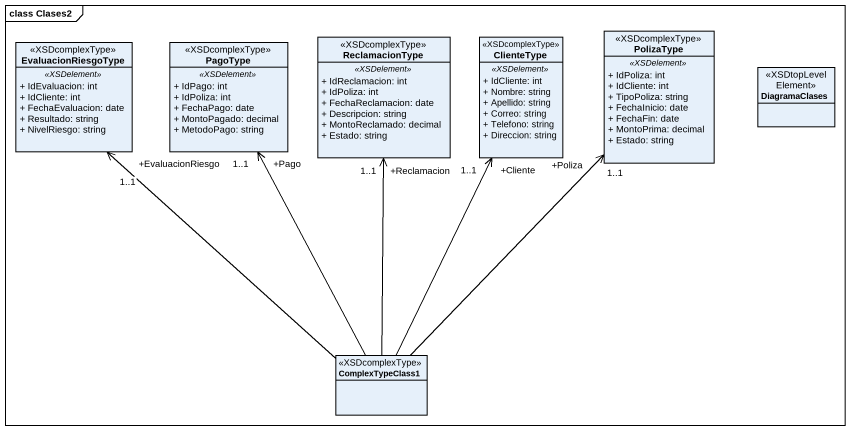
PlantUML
@startuml
mainframe class Clases2
hide circle
hide empty members
skinparam classAttributeIconSize 0
class EvaluacionRiesgoType <<XSDcomplexType>> {
  .. <<XSDelement>> ..
  + IdEvaluacion: int
  + IdCliente: int
  + FechaEvaluacion: date
  + Resultado: string
  + NivelRiesgo: string
}
class PagoType <<XSDcomplexType>> {
  .. <<XSDelement>> ..
  + IdPago: int
  + IdPoliza: int
  + FechaPago: date
  + MontoPagado: decimal
  + MetodoPago: string
}
class ReclamacionType <<XSDcomplexType>> {
  .. <<XSDelement>> ..
  + IdReclamacion: int
  + IdPoliza: int
  + FechaReclamacion: date
  + Descripcion: string
  + MontoReclamado: decimal
  + Estado: string
}
class ClienteType <<XSDcomplexType>> {
  .. <<XSDelement>> ..
  + IdCliente: int
  + Nombre: string
  + Apellido: string
  + Correo: string
  + Telefono: string
  + Direccion: string
}
class PolizaType <<XSDcomplexType>> {
  .. <<XSDelement>> ..
  + IdPoliza: int
  + IdCliente: int
  + TipoPoliza: string
  + FechaInicio: date
  + FechaFin: date
  + MontoPrima: decimal
  + Estado: string
}
class DiagramaClases <<XSDtopLevelElement>>
class ComplexTypeClass1 <<XSDcomplexType>>
ComplexTypeClass1 -up-> "+EvaluacionRiesgo\n1..1" EvaluacionRiesgoType
ComplexTypeClass1 -up-> "+Pago\n1..1" PagoType
ComplexTypeClass1 -up-> "+Reclamacion\n1..1" ReclamacionType
ComplexTypeClass1 -up-> "+Cliente\n1..1" ClienteType
ComplexTypeClass1 -up-> "+Poliza\n1..1" PolizaType
@enduml
